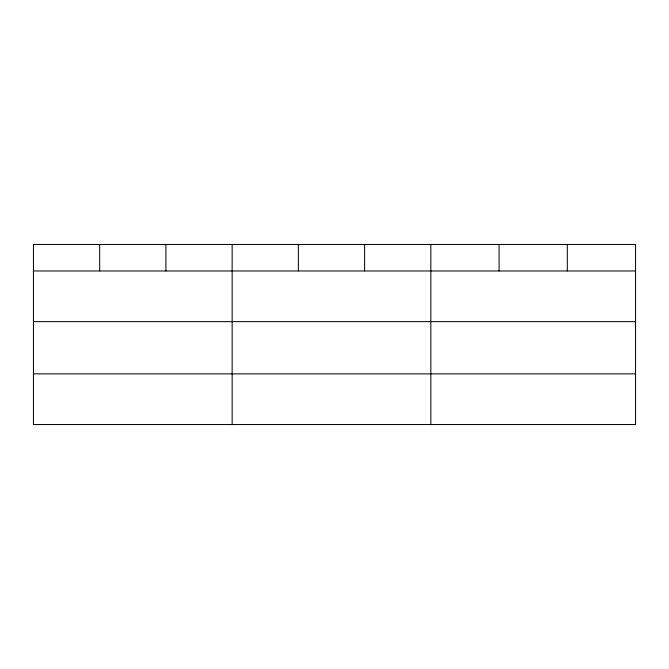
<?xml version="1.0" encoding="UTF-8"?>
<svg xmlns="http://www.w3.org/2000/svg" width="669" height="669" viewBox="0 0 669 669"><rect width="100%" height="100%" fill="white"/><g stroke="black" fill="none" stroke-linecap="round" stroke-linejoin="round"><path stroke-width="1" d="M33.45 270.97L635.55 270.97M33.45 321.647L635.55 321.647M33.45 373.862L635.55 373.862M567.312 244.461L567.312 270.97M499.074 244.461L499.074 270.97M430.836 244.461L430.836 424.539M364.605 244.461L364.605 270.97M298.374 244.461L298.374 270.97M232.143 244.461L232.143 424.539M165.912 244.461L165.912 270.97M99.681 244.461L99.681 270.97M635.55 244.461L33.45 244.461L33.45 424.539L635.55 424.539L635.55 244.461"/></g></svg>
